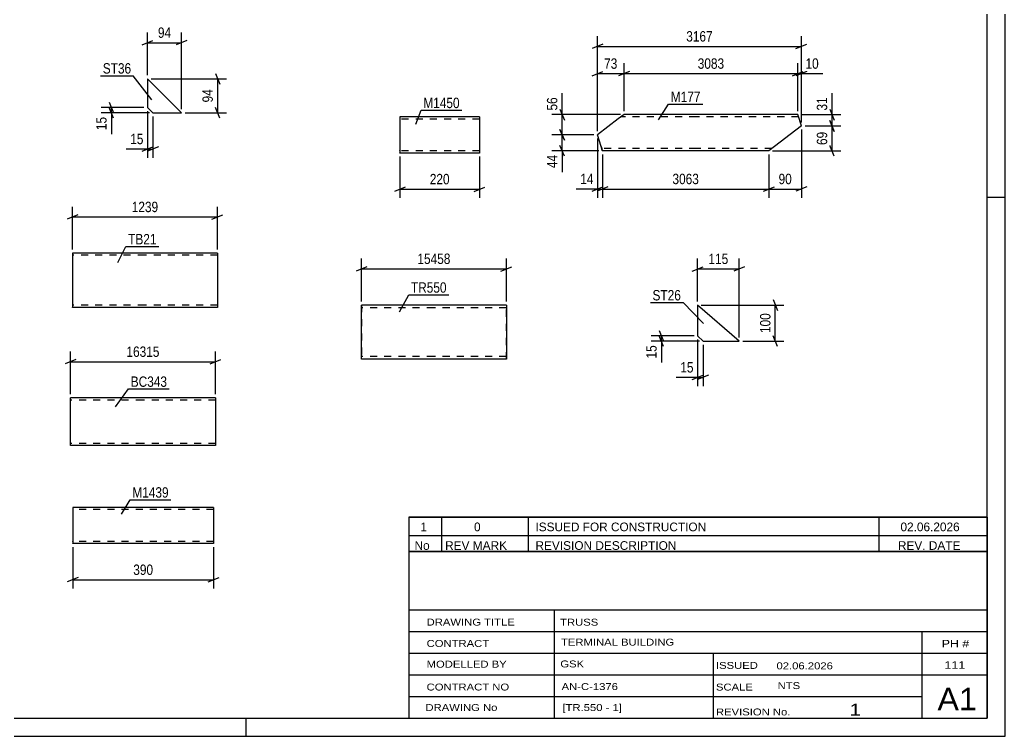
# Model space of a CAD drawing. Header units: millimetres. Extents: x 0 to 594, y 0 to 420.
# Drawn here: x 321.3 to 594, y 0 to 198.1 of the extents above; entities that cross this region are included whole.
import ezdxf

# ---------------------------------------------------------------- set-up
doc = ezdxf.new("R2010")
doc.units = ezdxf.units.MM
doc.linetypes.add('DXK_LINE_DOT2', pattern=[3.9198, 1.9599, -1.9599])
doc.styles.add('Arial Narrow', font='ARIALN.TTF', dxfattribs={"height": 0.2})

# ---------------------------------------------------------------- blocks, each defined once
blk = doc.blocks.new('Unknown-570384838-1134')
at = {"color": 5, "linetype": 'Continuous'}
for p, q in [((594, 0), (594, 420)), ((589, 5), (589, 415)), ((594, 149), (589, 149)), ((5, 5), (589, 5)), ((384, 0), (384, 5)), ((0, 0), (594, 0))]:
    blk.add_line(p, q, dxfattribs=at)
blk = doc.blocks.new('Part-570384838-22632 - 22631')
at = {"color": 2, "linetype": 'Continuous'}
for p, q in [((374.96, 63.27), (335.96, 63.27)), ((335.96, 63.27), (335.96, 53.36)), ((374.96, 63.27), (374.96, 53.27)), ((335.96, 53.27), (335.96, 53.36)), ((374.96, 53.27), (335.96, 53.27))]:
    blk.add_line(p, q, dxfattribs=at)
at = {"color": 7, "linetype": 'DXK_LINE_DOT2'}
for p, q in [((374.96, 62.67), (335.96, 62.67)), ((335.96, 53.87), (335.96, 53.91)), ((374.96, 53.87), (335.96, 53.87)), ((374.96, 53.87), (374.96, 53.91))]:
    blk.add_line(p, q, dxfattribs=at)
blk = doc.blocks.new('Part-570384838-22744 - 22743')
at = {"color": 2, "linetype": 'Continuous'}
for p, q in [((366.07, 172.38), (356.67, 181.78)), ((356.67, 181.78), (356.67, 173.88)), ((356.67, 173.88), (358.17, 172.38)), ((358.17, 172.38), (366.07, 172.38))]:
    blk.add_line(p, q, dxfattribs=at)
blk = doc.blocks.new('Part-570384838-27210 - 27209')
at = {"color": 2, "linetype": 'Continuous'}
for p, q in [((488.5, 171.89), (486.93, 170.69)), ((508.5, 171.89), (488.5, 171.89)), ((536.61, 171.89), (508.6, 171.89)), ((537.59, 168.75), (536.61, 171.89)), ((486.93, 170.69), (481.16, 166.3)), ((537.59, 168.75), (528.6, 161.89)), ((482.16, 163.09), (481.16, 166.3)), ((482.5, 161.99), (482.16, 163.09)), ((482.53, 161.89), (482.5, 161.99)), ((508.5, 161.89), (482.53, 161.89)), ((528.6, 161.89), (508.6, 161.89))]:
    blk.add_line(p, q, dxfattribs=at)
at = {"color": 7, "linetype": 'DXK_LINE_DOT2'}
for p, q in [((488.5, 171.89), (487.53, 171.15)), ((508.5, 171.29), (487.71, 171.29)), ((536.8, 171.29), (508.6, 171.29)), ((482.16, 163.09), (482.42, 162.25)), ((508.5, 162.49), (482.34, 162.49)), ((529.39, 162.49), (508.6, 162.49))]:
    blk.add_line(p, q, dxfattribs=at)
blk = doc.blocks.new('Part-570384838-22781 - 22780')
at = {"color": 2, "linetype": 'Continuous'}
for p, q in [((415.86, 104.25), (415.86, 119.25)), ((415.86, 119.25), (415.86, 119.25)), ((435.86, 119.25), (415.86, 119.25)), ((455.96, 119.25), (435.96, 119.25)), ((455.96, 119.25), (455.96, 119.25)), ((455.96, 119.25), (455.96, 104.25)), ((415.86, 104.25), (415.86, 104.25)), ((435.86, 104.25), (415.86, 104.25)), ((455.96, 104.25), (435.96, 104.25)), ((455.96, 104.25), (455.96, 104.25))]:
    blk.add_line(p, q, dxfattribs=at)
at = {"color": 7, "linetype": 'DXK_LINE_DOT2'}
for p, q in [((415.86, 119.25), (415.86, 104.25)), ((415.86, 119.25), (415.86, 119.25)), ((435.86, 118.45), (415.86, 118.45)), ((455.96, 118.45), (435.96, 118.45)), ((455.96, 104.25), (455.96, 119.25)), ((455.96, 118.45), (455.96, 118.45)), ((435.86, 105.05), (415.86, 105.05)), ((415.86, 104.25), (415.86, 104.25)), ((455.96, 105.05), (435.96, 105.05)), ((455.96, 105.05), (455.96, 105.05))]:
    blk.add_line(p, q, dxfattribs=at)
blk = doc.blocks.new('Part-570384838-22392 - 22391')
at = {"color": 2, "linetype": 'Continuous'}
for p, q in [((355.9, 133.59), (335.9, 133.59)), ((335.9, 133.59), (335.9, 118.69)), ((376, 133.59), (356, 133.59)), ((376, 133.59), (376, 118.59)), ((335.9, 118.59), (335.9, 118.69)), ((355.9, 118.59), (335.9, 118.59)), ((376, 118.59), (356, 118.59))]:
    blk.add_line(p, q, dxfattribs=at)
at = {"color": 7, "linetype": 'DXK_LINE_DOT2'}
for p, q in [((355.9, 132.99), (335.9, 132.99)), ((376, 132.99), (356, 132.99)), ((376, 133.5), (376, 133.59)), ((335.9, 119.19), (335.9, 119.24)), ((355.9, 119.19), (335.9, 119.19)), ((376, 119.19), (356, 119.19)), ((376, 119.19), (376, 119.24))]:
    blk.add_line(p, q, dxfattribs=at)
blk = doc.blocks.new('Part-570384838-22791 - 22790')
at = {"color": 2, "linetype": 'Continuous'}
for p, q in [((508.87, 119.24), (508.87, 110.74)), ((520.37, 109.24), (508.87, 119.24)), ((508.87, 110.74), (510.37, 109.24)), ((510.37, 109.24), (520.37, 109.24))]:
    blk.add_line(p, q, dxfattribs=at)
blk = doc.blocks.new('Part-570384838-22412 - 22411')
at = {"color": 2, "linetype": 'Continuous'}
for p, q in [((355.35, 93.56), (335.35, 93.56)), ((335.35, 80.45), (335.35, 93.56)), ((375.45, 93.56), (355.45, 93.56)), ((375.45, 93.56), (375.45, 80.36)), ((335.35, 80.36), (335.35, 80.45)), ((355.35, 80.36), (335.35, 80.36)), ((375.45, 80.36), (355.45, 80.36))]:
    blk.add_line(p, q, dxfattribs=at)
at = {"color": 7, "linetype": 'DXK_LINE_DOT2'}
for p, q in [((355.35, 92.96), (335.35, 92.96)), ((375.45, 92.96), (355.45, 92.96)), ((375.45, 93.47), (375.45, 93.56)), ((335.35, 80.96), (335.35, 81.01)), ((355.35, 80.96), (335.35, 80.96)), ((375.45, 80.96), (355.45, 80.96)), ((375.45, 80.96), (375.45, 81.01))]:
    blk.add_line(p, q, dxfattribs=at)
blk = doc.blocks.new('Part-570384838-22714 - 22713')
at = {"color": 2, "linetype": 'Continuous'}
for p, q in [((448.51, 171.28), (426.49, 171.28)), ((426.49, 171.28), (426.49, 161.37)), ((448.51, 171.28), (448.51, 161.28)), ((426.49, 161.28), (426.49, 161.37)), ((448.51, 161.28), (426.49, 161.28))]:
    blk.add_line(p, q, dxfattribs=at)
at = {"color": 7, "linetype": 'DXK_LINE_DOT2'}
for p, q in [((448.51, 170.68), (426.49, 170.68)), ((426.49, 161.88), (426.49, 161.93)), ((448.51, 161.88), (426.49, 161.88)), ((448.51, 161.88), (448.51, 161.93))]:
    blk.add_line(p, q, dxfattribs=at)
blk = doc.blocks.new('StraightDimension-570384838-23504 - 22631')
at = {"color": 7, "linetype": 'Continuous'}
for p, q in [((335.96, 52.27), (335.96, 40.87)), ((374.96, 52.27), (374.96, 40.87)), ((337.46, 43.87), (334.46, 42.67)), ((373.46, 42.67), (376.46, 43.87)), ((335.96, 43.27), (374.96, 43.27))]:
    blk.add_line(p, q, dxfattribs=at)
at = {"color": 0}
blk.add_wipeout([(358.8, 44.02), (358.8, 48.22), (352.12, 48.22), (352.12, 44.02)], dxfattribs=at)
at = {"color": 3, "style": 'Arial Narrow'}
blk.add_text('390', height=2.863, dxfattribs=at).set_placement((352.72, 44.62))
blk = doc.blocks.new('StraightDimension-570384838-23540 - 22743')
at = {"color": 7, "linetype": 'Continuous'}
for p, q in [((346.07, 175.38), (347.27, 172.38)), ((355.67, 173.88), (343.82, 173.88)), ((357.17, 172.38), (343.82, 172.38)), ((347.27, 170.88), (346.07, 173.88)), ((346.67, 172.38), (346.67, 173.88))]:
    blk.add_line(p, q, dxfattribs=at)
at = {"color": 0}
blk.add_wipeout([(345.92, 171.86), (341.72, 171.86), (341.72, 167), (345.92, 167)], dxfattribs=at)
at = {"color": 7, "linetype": 'Continuous'}
blk.add_line((346.67, 172.38), (346.67, 166.48), dxfattribs=at)
blk.add_line((346.67, 172.38), (346.67, 166.48), dxfattribs=at)
at = {"color": 3, "style": 'Arial Narrow'}
blk.add_text('15', height=2.863, rotation=90.0002, dxfattribs=at).set_placement((345.32, 167.6))
blk = doc.blocks.new('StraightDimension-570384838-23532 - 22743')
at = {"color": 7, "linetype": 'Continuous'}
for p, q in [((356.67, 172.88), (356.67, 159.98)), ((358.17, 171.38), (358.17, 159.98)), ((355.17, 161.78), (358.17, 162.98)), ((359.67, 162.98), (356.67, 161.78)), ((356.67, 162.38), (358.17, 162.38))]:
    blk.add_line(p, q, dxfattribs=at)
at = {"color": 0}
blk.add_wipeout([(356.14, 163.13), (356.14, 167.33), (351.28, 167.33), (351.28, 163.13)], dxfattribs=at)
at = {"color": 7, "linetype": 'Continuous'}
blk.add_line((356.67, 162.38), (350.76, 162.38), dxfattribs=at)
blk.add_line((356.67, 162.38), (350.76, 162.38), dxfattribs=at)
at = {"color": 3, "style": 'Arial Narrow'}
blk.add_text('15', height=2.863, dxfattribs=at).set_placement((351.88, 163.73))
blk = doc.blocks.new('StraightDimension-570384838-23544 - 22743')
at = {"color": 7, "linetype": 'Continuous'}
for p, q in [((375.47, 183.28), (376.67, 180.28)), ((357.67, 181.78), (378.47, 181.78)), ((376.07, 172.38), (376.07, 181.78)), ((367.07, 172.38), (378.47, 172.38)), ((376.67, 170.88), (375.47, 173.88))]:
    blk.add_line(p, q, dxfattribs=at)
at = {"color": 0}
blk.add_wipeout([(375.32, 179.51), (371.12, 179.51), (371.12, 174.66), (375.32, 174.66)], dxfattribs=at)
at = {"color": 3, "style": 'Arial Narrow'}
blk.add_text('94', height=2.863, rotation=90.0002, dxfattribs=at).set_placement((374.72, 175.26))
blk = doc.blocks.new('StraightDimension-570384838-23536 - 22743')
at = {"color": 7, "linetype": 'Continuous'}
for p, q in [((356.67, 182.78), (356.67, 194.63)), ((366.07, 173.38), (366.07, 194.63)), ((355.17, 191.18), (358.17, 192.38)), ((356.67, 191.78), (366.07, 191.78)), ((367.57, 192.38), (364.57, 191.18))]:
    blk.add_line(p, q, dxfattribs=at)
at = {"color": 0}
blk.add_wipeout([(363.79, 192.53), (363.79, 196.73), (358.94, 196.73), (358.94, 192.53)], dxfattribs=at)
at = {"color": 3, "style": 'Arial Narrow'}
blk.add_text('94', height=2.863, dxfattribs=at).set_placement((359.54, 193.13))
blk = doc.blocks.new('StraightDimension-570384838-27570 - 27209')
at = {"color": 7, "linetype": 'Continuous'}
for p, q in [((482.53, 160.89), (482.53, 148.92)), ((528.6, 160.89), (528.6, 148.92)), ((484.03, 151.92), (481.03, 150.72)), ((482.53, 151.32), (528.6, 151.32)), ((527.1, 150.72), (530.1, 151.92))]:
    blk.add_line(p, q, dxfattribs=at)
at = {"color": 0}
blk.add_wipeout([(509.82, 152.07), (509.82, 156.27), (501.31, 156.27), (501.31, 152.07)], dxfattribs=at)
at = {"color": 3, "style": 'Arial Narrow'}
blk.add_text('3063', height=2.863, dxfattribs=at).set_placement((501.91, 152.67))
blk = doc.blocks.new('StraightDimension-570384838-27498 - 27209')
at = {"color": 7, "linetype": 'Continuous'}
for p, q in [((481.16, 167.3), (481.16, 186.08)), ((488.5, 172.89), (488.5, 186.08)), ((479.66, 182.63), (482.66, 183.83)), ((481.16, 183.23), (488.5, 183.23)), ((490, 183.83), (487, 182.63))]:
    blk.add_line(p, q, dxfattribs=at)
at = {"color": 0}
blk.add_wipeout([(487.26, 183.98), (487.26, 188.18), (482.4, 188.18), (482.4, 183.98)], dxfattribs=at)
at = {"color": 3, "style": 'Arial Narrow'}
blk.add_text('73', height=2.863, dxfattribs=at).set_placement((483, 184.58))
blk = doc.blocks.new('StraightDimension-570384838-27569 - 27209')
at = {"color": 7, "linetype": 'Continuous'}
for p, q in [((537.59, 167.75), (537.59, 148.92)), ((528.6, 160.89), (528.6, 148.92)), ((527.1, 150.72), (530.1, 151.92)), ((528.6, 151.32), (537.59, 151.32)), ((539.09, 151.92), (536.09, 150.72))]:
    blk.add_line(p, q, dxfattribs=at)
at = {"color": 0}
blk.add_wipeout([(535.53, 152.07), (535.53, 156.27), (530.67, 156.27), (530.67, 152.07)], dxfattribs=at)
at = {"color": 3, "style": 'Arial Narrow'}
blk.add_text('90', height=2.863, dxfattribs=at).set_placement((531.27, 152.67))
blk = doc.blocks.new('StraightDimension-570384838-27497 - 27209')
at = {"color": 7, "linetype": 'Continuous'}
for p, q in [((488.5, 172.89), (488.5, 186.08)), ((536.61, 172.89), (536.61, 186.08)), ((490, 183.83), (487, 182.63)), ((488.5, 183.23), (536.61, 183.23)), ((535.11, 182.63), (538.11, 183.83))]:
    blk.add_line(p, q, dxfattribs=at)
at = {"color": 0}
blk.add_wipeout([(516.81, 183.98), (516.81, 188.18), (508.3, 188.18), (508.3, 183.98)], dxfattribs=at)
at = {"color": 3, "style": 'Arial Narrow'}
blk.add_text('3083', height=2.863, dxfattribs=at).set_placement((508.9, 184.58))
blk = doc.blocks.new('StraightDimension-570384838-27496 - 27209')
at = {"color": 7, "linetype": 'Continuous'}
for p, q in [((536.61, 172.89), (536.61, 186.08)), ((537.59, 169.75), (537.59, 186.08)), ((535.11, 182.63), (538.11, 183.83)), ((539.09, 183.83), (536.09, 182.63)), ((536.61, 183.23), (537.59, 183.23))]:
    blk.add_line(p, q, dxfattribs=at)
at = {"color": 0}
blk.add_wipeout([(542.98, 183.98), (542.98, 188.18), (538.12, 188.18), (538.12, 183.98)], dxfattribs=at)
at = {"color": 7, "linetype": 'Continuous'}
blk.add_line((537.59, 183.23), (543.5, 183.23), dxfattribs=at)
blk.add_line((537.59, 183.23), (543.5, 183.23), dxfattribs=at)
at = {"color": 3, "style": 'Arial Narrow'}
blk.add_text('10', height=2.863, dxfattribs=at).set_placement((538.72, 184.58))
blk = doc.blocks.new('StraightDimension-570384838-27571 - 27209')
at = {"color": 7, "linetype": 'Continuous'}
for p, q in [((481.16, 165.3), (481.16, 148.92)), ((482.53, 160.89), (482.53, 148.92)), ((479.66, 150.72), (482.66, 151.92)), ((484.03, 151.92), (481.03, 150.72)), ((481.16, 151.32), (482.53, 151.32))]:
    blk.add_line(p, q, dxfattribs=at)
at = {"color": 0}
blk.add_wipeout([(480.63, 152.07), (480.63, 156.27), (475.78, 156.27), (475.78, 152.07)], dxfattribs=at)
at = {"color": 7, "linetype": 'Continuous'}
blk.add_line((481.16, 151.32), (475.25, 151.32), dxfattribs=at)
blk.add_line((481.16, 151.32), (475.25, 151.32), dxfattribs=at)
at = {"color": 3, "style": 'Arial Narrow'}
blk.add_text('14', height=2.863, dxfattribs=at).set_placement((476.38, 152.67))
blk = doc.blocks.new('StraightDimension-570384838-27640 - 27209')
at = {"color": 7, "linetype": 'Continuous'}
for p, q in [((487.5, 171.89), (468.54, 171.89)), ((470.79, 173.39), (471.99, 170.39)), ((471.39, 166.3), (471.39, 171.89)), ((471.99, 164.8), (470.79, 167.8)), ((480.16, 166.3), (468.54, 166.3))]:
    blk.add_line(p, q, dxfattribs=at)
at = {"color": 0}
blk.add_wipeout([(470.64, 177.28), (466.44, 177.28), (466.44, 172.42), (470.64, 172.42)], dxfattribs=at)
at = {"color": 7, "linetype": 'Continuous'}
blk.add_line((471.39, 171.89), (471.39, 177.8), dxfattribs=at)
blk.add_line((471.39, 171.89), (471.39, 177.8), dxfattribs=at)
at = {"color": 3, "style": 'Arial Narrow'}
blk.add_text('56', height=2.863, rotation=90.0002, dxfattribs=at).set_placement((470.04, 173.02))
blk = doc.blocks.new('StraightDimension-570384838-27641 - 27209')
at = {"color": 7, "linetype": 'Continuous'}
for p, q in [((470.79, 167.8), (471.99, 164.8)), ((480.16, 166.3), (468.54, 166.3)), ((471.39, 161.89), (471.39, 166.3)), ((481.53, 161.89), (468.54, 161.89)), ((471.99, 160.39), (470.79, 163.39))]:
    blk.add_line(p, q, dxfattribs=at)
at = {"color": 0}
blk.add_wipeout([(470.64, 161.37), (466.44, 161.37), (466.44, 156.51), (470.64, 156.51)], dxfattribs=at)
at = {"color": 7, "linetype": 'Continuous'}
blk.add_line((471.39, 161.89), (471.39, 155.99), dxfattribs=at)
blk.add_line((471.39, 161.89), (471.39, 155.99), dxfattribs=at)
at = {"color": 3, "style": 'Arial Narrow'}
blk.add_text('44', height=2.863, rotation=90.0002, dxfattribs=at).set_placement((470.04, 157.11))
blk = doc.blocks.new('StraightDimension-570384838-27689 - 27209')
at = {"color": 7, "linetype": 'Continuous'}
for p, q in [((537.61, 171.89), (548.46, 171.89)), ((545.46, 173.39), (546.66, 170.39)), ((546.06, 168.75), (546.06, 171.89)), ((546.66, 167.25), (545.46, 170.25)), ((538.59, 168.75), (548.46, 168.75))]:
    blk.add_line(p, q, dxfattribs=at)
at = {"color": 0}
blk.add_wipeout([(545.31, 177.28), (541.11, 177.28), (541.11, 172.42), (545.31, 172.42)], dxfattribs=at)
at = {"color": 7, "linetype": 'Continuous'}
blk.add_line((546.06, 171.89), (546.06, 177.8), dxfattribs=at)
blk.add_line((546.06, 171.89), (546.06, 177.8), dxfattribs=at)
at = {"color": 3, "style": 'Arial Narrow'}
blk.add_text('31', height=2.863, rotation=90.0002, dxfattribs=at).set_placement((544.71, 173.02))
blk = doc.blocks.new('StraightDimension-570384838-27690 - 27209')
at = {"color": 7, "linetype": 'Continuous'}
for p, q in [((545.46, 170.25), (546.66, 167.25)), ((538.59, 168.75), (548.46, 168.75)), ((546.06, 161.89), (546.06, 168.75)), ((529.6, 161.89), (548.46, 161.89)), ((546.66, 160.39), (545.46, 163.39))]:
    blk.add_line(p, q, dxfattribs=at)
at = {"color": 0}
blk.add_wipeout([(545.31, 167.75), (541.11, 167.75), (541.11, 162.89), (545.31, 162.89)], dxfattribs=at)
at = {"color": 3, "style": 'Arial Narrow'}
blk.add_text('69', height=2.863, rotation=90.0002, dxfattribs=at).set_placement((544.71, 163.49))
blk = doc.blocks.new('StraightDimension-570384838-27762 - 27209')
at = {"color": 7, "linetype": 'Continuous'}
for p, q in [((482.66, 191.36), (479.66, 190.16)), ((481.16, 167.3), (481.16, 193.61)), ((536.09, 190.16), (539.09, 191.36)), ((537.59, 169.75), (537.59, 193.61)), ((481.16, 190.76), (537.59, 190.76))]:
    blk.add_line(p, q, dxfattribs=at)
at = {"color": 0}
blk.add_wipeout([(513.63, 191.51), (513.63, 195.71), (505.12, 195.71), (505.12, 191.51)], dxfattribs=at)
at = {"color": 3, "style": 'Arial Narrow'}
blk.add_text('3167', height=2.863, dxfattribs=at).set_placement((505.72, 192.11))
blk = doc.blocks.new('StraightDimension-570384838-23580 - 22780')
at = {"color": 7, "linetype": 'Continuous'}
for p, q in [((415.86, 120.25), (415.86, 132.1)), ((455.96, 120.25), (455.96, 132.1)), ((417.36, 129.85), (414.36, 128.65)), ((415.86, 129.25), (455.96, 129.25)), ((454.46, 128.65), (457.46, 129.85))]:
    blk.add_line(p, q, dxfattribs=at)
at = {"color": 0}
blk.add_wipeout([(441.08, 130), (441.08, 134.2), (430.74, 134.2), (430.74, 130)], dxfattribs=at)
at = {"color": 3, "style": 'Arial Narrow'}
blk.add_text('15458', height=2.863, dxfattribs=at).set_placement((431.34, 130.6))
blk = doc.blocks.new('StraightDimension-570384838-23195 - 22391')
at = {"color": 7, "linetype": 'Continuous'}
for p, q in [((335.9, 134.59), (335.9, 146.44)), ((376, 134.59), (376, 146.44)), ((337.4, 144.19), (334.4, 142.99)), ((335.9, 143.59), (376, 143.59)), ((374.5, 142.99), (377.5, 144.19))]:
    blk.add_line(p, q, dxfattribs=at)
at = {"color": 0}
blk.add_wipeout([(360.21, 144.34), (360.21, 148.54), (351.7, 148.54), (351.7, 144.34)], dxfattribs=at)
at = {"color": 3, "style": 'Arial Narrow'}
blk.add_text('1239', height=2.863, dxfattribs=at).set_placement((352.3, 144.94))
blk = doc.blocks.new('StraightDimension-570384838-23596 - 22790')
at = {"color": 7, "linetype": 'Continuous'}
for p, q in [((529.77, 120.74), (530.97, 117.74)), ((509.87, 119.24), (532.77, 119.24)), ((530.37, 109.24), (530.37, 119.24)), ((521.37, 109.24), (532.77, 109.24)), ((530.97, 107.74), (529.77, 110.74))]:
    blk.add_line(p, q, dxfattribs=at)
at = {"color": 0}
blk.add_wipeout([(529.62, 117.58), (525.42, 117.58), (525.42, 110.9), (529.62, 110.9)], dxfattribs=at)
at = {"color": 3, "style": 'Arial Narrow'}
blk.add_text('100', height=2.863, rotation=90.0002, dxfattribs=at).set_placement((529.02, 111.5))
blk = doc.blocks.new('StraightDimension-570384838-23588 - 22790')
at = {"color": 7, "linetype": 'Continuous'}
for p, q in [((508.87, 120.24), (508.87, 132.09)), ((520.37, 110.24), (520.37, 132.09)), ((507.37, 128.64), (510.37, 129.84)), ((508.87, 129.24), (520.37, 129.24)), ((521.87, 129.84), (518.87, 128.64))]:
    blk.add_line(p, q, dxfattribs=at)
at = {"color": 0}
blk.add_wipeout([(517.96, 129.99), (517.96, 134.19), (511.27, 134.19), (511.27, 129.99)], dxfattribs=at)
at = {"color": 3, "style": 'Arial Narrow'}
blk.add_text('115', height=2.863, dxfattribs=at).set_placement((511.87, 130.59))
blk = doc.blocks.new('StraightDimension-570384838-23592 - 22790')
at = {"color": 7, "linetype": 'Continuous'}
for p, q in [((498.27, 112.24), (499.47, 109.24)), ((507.87, 110.74), (496.02, 110.74)), ((509.37, 109.24), (496.02, 109.24)), ((499.47, 107.74), (498.27, 110.74)), ((498.87, 109.24), (498.87, 110.74))]:
    blk.add_line(p, q, dxfattribs=at)
at = {"color": 0}
blk.add_wipeout([(498.12, 108.72), (493.92, 108.72), (493.92, 103.86), (498.12, 103.86)], dxfattribs=at)
at = {"color": 7, "linetype": 'Continuous'}
blk.add_line((498.87, 109.24), (498.87, 103.33), dxfattribs=at)
blk.add_line((498.87, 109.24), (498.87, 103.33), dxfattribs=at)
at = {"color": 3, "style": 'Arial Narrow'}
blk.add_text('15', height=2.863, rotation=90.0002, dxfattribs=at).set_placement((497.52, 104.46))
blk = doc.blocks.new('StraightDimension-570384838-23584 - 22790')
at = {"color": 7, "linetype": 'Continuous'}
for p, q in [((508.87, 109.74), (508.87, 96.84)), ((510.37, 108.24), (510.37, 96.84)), ((507.37, 98.64), (510.37, 99.84)), ((511.87, 99.84), (508.87, 98.64)), ((508.87, 99.24), (510.37, 99.24))]:
    blk.add_line(p, q, dxfattribs=at)
at = {"color": 0}
blk.add_wipeout([(508.34, 99.99), (508.34, 104.19), (503.48, 104.19), (503.48, 99.99)], dxfattribs=at)
at = {"color": 7, "linetype": 'Continuous'}
blk.add_line((508.87, 99.24), (502.96, 99.24), dxfattribs=at)
blk.add_line((508.87, 99.24), (502.96, 99.24), dxfattribs=at)
at = {"color": 3, "style": 'Arial Narrow'}
blk.add_text('15', height=2.863, dxfattribs=at).set_placement((504.08, 100.59))
blk = doc.blocks.new('StraightDimension-570384838-23199 - 22411')
at = {"color": 7, "linetype": 'Continuous'}
for p, q in [((335.35, 94.56), (335.35, 106.41)), ((375.45, 94.56), (375.45, 106.41)), ((336.85, 104.16), (333.85, 102.96)), ((373.95, 102.96), (376.95, 104.16)), ((335.35, 103.56), (375.45, 103.56))]:
    blk.add_line(p, q, dxfattribs=at)
at = {"color": 0}
blk.add_wipeout([(360.57, 104.31), (360.57, 108.51), (350.23, 108.51), (350.23, 104.31)], dxfattribs=at)
at = {"color": 3, "style": 'Arial Narrow'}
blk.add_text('16315', height=2.863, dxfattribs=at).set_placement((350.83, 104.91))
blk = doc.blocks.new('StraightDimension-570384838-23516 - 22713')
at = {"color": 7, "linetype": 'Continuous'}
for p, q in [((426.49, 160.28), (426.49, 148.88)), ((448.51, 160.28), (448.51, 148.88)), ((427.99, 151.88), (424.99, 150.68)), ((426.49, 151.28), (448.51, 151.28)), ((447.01, 150.68), (450.01, 151.88))]:
    blk.add_line(p, q, dxfattribs=at)
at = {"color": 0}
blk.add_wipeout([(440.84, 152.03), (440.84, 156.23), (434.16, 156.23), (434.16, 152.03)], dxfattribs=at)
at = {"color": 3, "style": 'Arial Narrow'}
blk.add_text('220', height=2.863, dxfattribs=at).set_placement((434.76, 152.63))
blk = doc.blocks.new('Unknown-570384838-27872')
at = {"color": 7, "linetype": 'Continuous'}
for p, q in [((429, 51.05), (429, 5)), ((429, 51.05), (589, 51.05)), ((589, 51), (589, 5)), ((429, 35), (589, 35)), ((469.14, 35), (469.14, 5)), ((429, 29), (589, 29)), ((571, 5.05), (571, 29.05)), ((429, 23), (589, 23)), ((513.14, 23), (513.14, 5)), ((429, 17), (589, 17)), ((429, 11), (571, 11)), ((429, 5), (589, 5))]:
    blk.add_line(p, q, dxfattribs=at)
at = {"color": 7, "style": 'Arial Narrow'}
for s, height, width, p in [('DRAWING TITLE', 1.9089, 1.425378, (433.88, 30.61)), ('TRUSS', 1.909, 1.425378, (470.81, 30.59)), ('CONTRACT', 1.909, 1.425378, (433.88, 24.71)), ('TERMINAL BUILDING', 1.9089, 1.425378, (471.06, 25.07)), ('MODELLED BY', 1.9089, 1.425378, (433.88, 18.98)), ('GSK', 1.909, 1.425378, (470.88, 19.04)), ('ISSUED', 1.909, 1.425378, (513.94, 18.64)), ('02.06.2026', 1.909, 1.425378, (530.69, 18.52)), ('CONTRACT NO', 1.9089, 1.425378, (433.88, 12.66)), ('AN-C-1376', 1.909, 1.425378, (471.23, 12.78)), ('SCALE', 1.909, 1.425378, (513.94, 12.65)), ('A1', 6.204, 1.25, (575.24, 7.2)), ('DRAWING No', 1.909, 1.425378, (433.56, 7)), ('[TR.550 - 1]', 1.9089, 1.425378, (471.46, 6.99)), ('1', 3.34, 1.5, (550.91, 5.68)), ('REVISION No.', 1.9089, 1.425378, (513.94, 5.77))]:
    blk.add_text(s, height=height, dxfattribs=dict(at, width=width)).set_placement(p)
at = {"color": 7, "linetype": 'Continuous', "style": 'Arial Narrow'}
for s, height, width, p in [('PH #', 2.1, 1.42538, (576.4, 24.55)), ('111', 2.1, 1.42538, (577.19, 18.65)), ('NTS', 1.909, 1.425378, (531, 13.05))]:
    blk.add_text(s, height=height, dxfattribs=dict(at, width=width)).set_placement(p)
blk = doc.blocks.new('Unknown-570384838-27873')
at = {"color": 7, "linetype": 'Continuous'}
for p, q in [((429, 60.55), (589, 60.55)), ((589, 60.55), (429, 60.55)), ((429, 60.55), (429, 55.55)), ((438, 60.55), (438, 55.55)), ((462, 60.55), (462, 55.55)), ((559, 60.55), (559, 55.55)), ((589, 60.55), (589, 55.55)), ((429, 55.55), (589, 55.55)), ((429, 55.55), (429, 51.05)), ((429, 55.55), (589, 55.55)), ((438, 55.55), (438, 51.05)), ((462, 55.55), (462, 51.05)), ((559, 55.55), (559, 51.05)), ((589, 55.55), (589, 51.05)), ((589, 51.05), (429, 51.05))]:
    blk.add_line(p, q, dxfattribs=at)
at = {"color": 7, "linetype": 'Continuous', "style": 'Arial Narrow'}
for s, height, width, p in [('1', 2.39, 1.196471, (432.16, 56.7)), ('0', 2.39, 1.196471, (447, 56.7)), ('ISSUED FOR CONSTRUCTION', 2.3861, 1.196471, (464, 56.7)), ('02.06.2026', 2.386, 1.196471, (565, 56.7)), ('No', 2.386, 1.2, (430.54, 51.55)), ('REV MARK', 2.386, 1.2, (439, 51.55)), ('REVISION DESCRIPTION', 2.3861, 1.2, (464, 51.55)), ('REV. DATE', 2.386, 1.2, (564.28, 51.55))]:
    blk.add_text(s, height=height, dxfattribs=dict(at, width=width)).set_placement(p)
blk = doc.blocks.new('Mark-570384838-23768 - 22631')
at = {"color": 0}
blk.add_wipeout([(362.51, 65.99), (362.51, 68.99), (352.46, 68.99), (352.46, 65.99)], dxfattribs=at)
blk.add_wipeout([(362.51, 65.99), (362.51, 68.99), (352.46, 68.99), (352.46, 65.99)], dxfattribs=at)
at = {"color": 30, "linetype": 'Continuous'}
for p, q in [((349.44, 61.38), (351.86, 65.39)), ((351.86, 65.39), (363.11, 65.39))]:
    blk.add_line(p, q, dxfattribs=at)
at = {"color": 3, "style": 'Arial Narrow'}
blk.add_text('M1439', height=2.863, dxfattribs=at).set_placement((352.46, 65.99))
blk = doc.blocks.new('Mark-570384838-23786 - 22743')
at = {"color": 0}
blk.add_wipeout([(352.13, 183.25), (352.13, 186.25), (344.28, 186.25), (344.28, 183.25)], dxfattribs=at)
blk.add_wipeout([(352.13, 183.25), (352.13, 186.25), (344.28, 186.25), (344.28, 183.25)], dxfattribs=at)
at = {"color": 30, "linetype": 'Continuous'}
for p in [(343.68, 182.65), (357.85, 175.98)]:
    blk.add_line(p, (352.73, 182.65), dxfattribs=at)
at = {"color": 3, "style": 'Arial Narrow'}
blk.add_text('ST36', height=2.863, dxfattribs=at).set_placement((344.28, 183.25))
blk = doc.blocks.new('Mark-570384838-27218 - 27209')
at = {"color": 0}
blk.add_wipeout([(509.67, 175.39), (509.67, 178.39), (501.45, 178.39), (501.45, 175.39)], dxfattribs=at)
blk.add_wipeout([(509.67, 175.39), (509.67, 178.39), (501.45, 178.39), (501.45, 175.39)], dxfattribs=at)
at = {"color": 30, "linetype": 'Continuous'}
for p, q in [((498, 170.48), (500.85, 174.79)), ((500.85, 174.79), (510.27, 174.79))]:
    blk.add_line(p, q, dxfattribs=at)
at = {"color": 3, "style": 'Arial Narrow'}
blk.add_text('M177', height=2.863, dxfattribs=at).set_placement((501.45, 175.39))
blk = doc.blocks.new('Mark-570384838-23807 - 22780')
at = {"color": 0}
blk.add_wipeout([(439.42, 122.66), (439.42, 125.66), (429.55, 125.66), (429.55, 122.66)], dxfattribs=at)
blk.add_wipeout([(439.42, 122.66), (439.42, 125.66), (429.55, 125.66), (429.55, 122.66)], dxfattribs=at)
at = {"color": 30, "linetype": 'Continuous'}
for p, q in [((426.41, 117.33), (428.95, 122.06)), ((428.95, 122.06), (440.02, 122.06))]:
    blk.add_line(p, q, dxfattribs=at)
at = {"color": 3, "style": 'Arial Narrow'}
blk.add_text('TR550', height=2.863, dxfattribs=at).set_placement((429.55, 122.66))
blk = doc.blocks.new('Mark-570384838-23687 - 22391')
at = {"color": 0}
blk.add_wipeout([(359.16, 136.02), (359.16, 139.02), (351.3, 139.02), (351.3, 136.02)], dxfattribs=at)
blk.add_wipeout([(359.16, 136.02), (359.16, 139.02), (351.3, 139.02), (351.3, 136.02)], dxfattribs=at)
at = {"color": 30, "linetype": 'Continuous'}
for p, q in [((348.41, 131.01), (350.7, 135.42)), ((350.7, 135.42), (359.76, 135.42))]:
    blk.add_line(p, q, dxfattribs=at)
at = {"color": 3, "style": 'Arial Narrow'}
blk.add_text('TB21', height=2.863, dxfattribs=at).set_placement((351.3, 136.02))
blk = doc.blocks.new('Mark-570384838-23819 - 22790')
at = {"color": 0}
blk.add_wipeout([(504.24, 120.52), (504.24, 123.52), (496.39, 123.52), (496.39, 120.52)], dxfattribs=at)
blk.add_wipeout([(504.24, 120.52), (504.24, 123.52), (496.39, 123.52), (496.39, 120.52)], dxfattribs=at)
at = {"color": 30, "linetype": 'Continuous'}
for p in [(495.79, 119.92), (510.47, 114.17)]:
    blk.add_line(p, (504.84, 119.92), dxfattribs=at)
at = {"color": 3, "style": 'Arial Narrow'}
blk.add_text('ST26', height=2.863, dxfattribs=at).set_placement((496.39, 120.52))
blk = doc.blocks.new('Mark-570384838-23690 - 22411')
at = {"color": 0}
blk.add_wipeout([(362.07, 96.63), (362.07, 99.63), (352.02, 99.63), (352.02, 96.63)], dxfattribs=at)
blk.add_wipeout([(362.07, 96.63), (362.07, 99.63), (352.02, 99.63), (352.02, 96.63)], dxfattribs=at)
at = {"color": 30, "linetype": 'Continuous'}
for p, q in [((347.84, 91.1), (351.42, 96.03)), ((351.42, 96.03), (362.67, 96.03))]:
    blk.add_line(p, q, dxfattribs=at)
at = {"color": 3, "style": 'Arial Narrow'}
blk.add_text('BC343', height=2.863, dxfattribs=at).set_placement((352.02, 96.63))
blk = doc.blocks.new('Mark-570384838-23777 - 22713')
at = {"color": 0}
blk.add_wipeout([(443.02, 173.7), (443.02, 176.7), (432.97, 176.7), (432.97, 173.7)], dxfattribs=at)
blk.add_wipeout([(443.02, 173.7), (443.02, 176.7), (432.97, 176.7), (432.97, 173.7)], dxfattribs=at)
at = {"color": 30, "linetype": 'Continuous'}
for p, q in [((430.93, 169.25), (432.37, 173.1)), ((432.37, 173.1), (443.62, 173.1))]:
    blk.add_line(p, q, dxfattribs=at)
at = {"color": 3, "style": 'Arial Narrow'}
blk.add_text('M1450', height=2.863, dxfattribs=at).set_placement((432.97, 173.7))

msp = doc.modelspace()

# ---------------------------------------------------------------- block references
for name in ['Unknown-570384838-1134', 'Part-570384838-22744 - 22743', 'Part-570384838-27210 - 27209', 'Part-570384838-22714 - 22713', 'Part-570384838-22392 - 22391', 'Part-570384838-22781 - 22780', 'Part-570384838-22791 - 22790', 'Part-570384838-22412 - 22411', 'Part-570384838-22632 - 22631', 'Unknown-570384838-27873', 'Unknown-570384838-27872']:
    msp.add_blockref(name, (0, 0))

# ---------------------------------------------------------------- next in the draw order: block references
for name in ['StraightDimension-570384838-27498 - 27209', 'StraightDimension-570384838-23540 - 22743', 'Mark-570384838-23777 - 22713', 'StraightDimension-570384838-23516 - 22713', 'StraightDimension-570384838-27570 - 27209', 'StraightDimension-570384838-23195 - 22391', 'StraightDimension-570384838-23580 - 22780', 'StraightDimension-570384838-23596 - 22790', 'StraightDimension-570384838-23199 - 22411', 'Mark-570384838-23768 - 22631', 'StraightDimension-570384838-23504 - 22631']:
    msp.add_blockref(name, (0, 0))

# ---------------------------------------------------------------- next in the draw order: block references
for name in ['StraightDimension-570384838-27497 - 27209', 'StraightDimension-570384838-23532 - 22743', 'StraightDimension-570384838-27569 - 27209', 'StraightDimension-570384838-27571 - 27209', 'Mark-570384838-23687 - 22391', 'StraightDimension-570384838-23588 - 22790', 'Mark-570384838-23807 - 22780', 'Mark-570384838-23690 - 22411']:
    msp.add_blockref(name, (0, 0))

# ---------------------------------------------------------------- next in the draw order: block references
for name in ['StraightDimension-570384838-27496 - 27209', 'StraightDimension-570384838-23544 - 22743', 'StraightDimension-570384838-27640 - 27209', 'Mark-570384838-23819 - 22790', 'StraightDimension-570384838-23592 - 22790']:
    msp.add_blockref(name, (0, 0))

# ---------------------------------------------------------------- next in the draw order: block references
for name in ['StraightDimension-570384838-23536 - 22743', 'StraightDimension-570384838-27689 - 27209', 'StraightDimension-570384838-27641 - 27209', 'StraightDimension-570384838-23584 - 22790']:
    msp.add_blockref(name, (0, 0))

# ---------------------------------------------------------------- next in the draw order: block references
for name in ['Mark-570384838-23786 - 22743', 'StraightDimension-570384838-27690 - 27209']:
    msp.add_blockref(name, (0, 0))

# ---------------------------------------------------------------- next in the draw order: block references
msp.add_blockref('StraightDimension-570384838-27762 - 27209', (0, 0))

# ---------------------------------------------------------------- next in the draw order: block references
msp.add_blockref('Mark-570384838-27218 - 27209', (0, 0))

doc.saveas('drawing.dxf')
